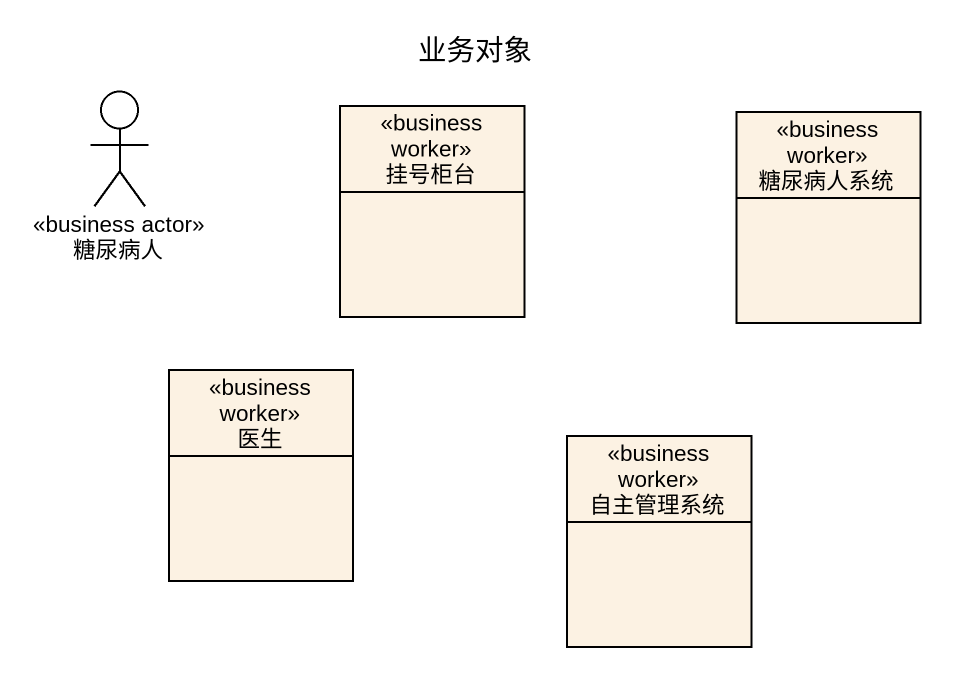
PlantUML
@startuml
title 业务对象
allowmixing
hide circle
hide empty members
actor 糖尿病人 <<business actor>>
class 挂号柜台 <<business worker>>
class 糖尿病人系统 <<business worker>>
class 医生 <<business worker>>
class 自主管理系统 <<business worker>>
@enduml
